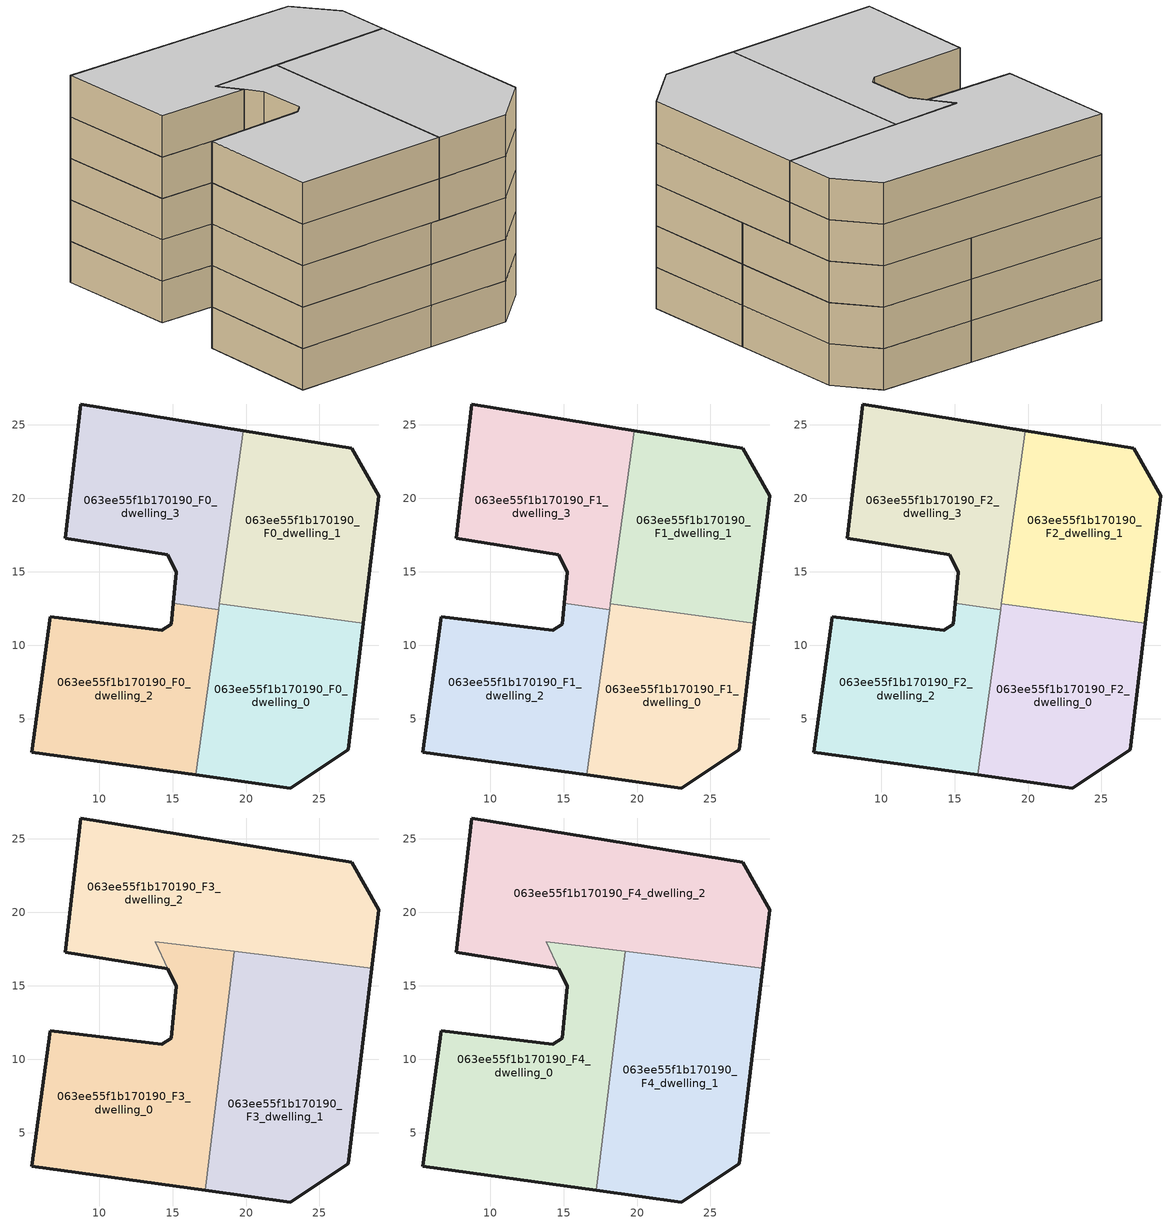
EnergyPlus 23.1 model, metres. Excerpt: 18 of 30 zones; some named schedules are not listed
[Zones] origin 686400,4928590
063ee55f1b170190_F0_dwelling_0
 floor ground (EU_floor_Construction): 26.95,2.88 27.99,11.49 18.18,12.84 16.58,1.17 23.02,0.28 z0
 wall outside (EU_wall_Construction): 27.99,11.49 26.95,2.88 23.02,0.28 16.58,1.17 z0:3
 wall to 063ee55f1b170190_F0_dwelling_1 (EU_wall_Construction): 18.18,12.84 27.99,11.49 z0:3
 wall to 063ee55f1b170190_F0_dwelling_2 (EU_wall_Construction): 16.58,1.17 18.13,12.43 z0:3
 wall to 063ee55f1b170190_F0_dwelling_3 (EU_wall_Construction): 18.13,12.43 18.18,12.84 z0:3
063ee55f1b170190_F0_dwelling_1
 floor ground (EU_floor_Construction): 27.99,11.49 29.04,20.16 27.19,23.41 19.8,24.62 18.18,12.84 z0
 wall outside (EU_wall_Construction): 19.8,24.62 27.19,23.41 29.04,20.16 27.99,11.49 z0:3
 wall to 063ee55f1b170190_F0_dwelling_3 (EU_wall_Construction): 18.18,12.84 19.8,24.62 z0:3
063ee55f1b170190_F0_dwelling_2
 floor ground (EU_floor_Construction): 16.58,1.17 18.13,12.43 15.03,12.85 14.89,11.44 14.25,11.02 6.68,11.95 5.4,2.7 z0
 wall outside (EU_wall_Construction): 16.58,1.17 5.4,2.7 6.68,11.95 14.25,11.02 14.89,11.44 15.03,12.85 z0:3
 wall to 063ee55f1b170190_F0_dwelling_3 (EU_wall_Construction): 15.03,12.85 18.13,12.43 z0:3
063ee55f1b170190_F0_dwelling_3
 floor ground (EU_floor_Construction): 18.13,12.43 19.8,24.62 8.74,26.42 7.7,17.29 14.67,16.17 15.24,14.96 15.03,12.85 z0
 wall outside (EU_wall_Construction): 15.03,12.85 15.24,14.96 14.67,16.17 7.7,17.29 8.74,26.42 19.8,24.62 z0:3
063ee55f1b170190_F1_dwelling_0
 floor to 063ee55f1b170190_F0_dwelling_0 (EU_floor_Construction): 26.95,2.88 27.99,11.49 18.18,12.84 16.58,1.17 23.02,0.28 z3
 wall outside (EU_wall_Construction): 27.99,11.49 26.95,2.88 23.02,0.28 16.58,1.17 z3:6
 wall to 063ee55f1b170190_F1_dwelling_1 (EU_wall_Construction): 18.18,12.84 27.99,11.49 z3:6
 wall to 063ee55f1b170190_F1_dwelling_2 (EU_wall_Construction): 16.58,1.17 18.13,12.43 z3:6
 wall to 063ee55f1b170190_F1_dwelling_3 (EU_wall_Construction): 18.13,12.43 18.18,12.84 z3:6
063ee55f1b170190_F1_dwelling_1
 floor to 063ee55f1b170190_F0_dwelling_1 (EU_floor_Construction): 27.99,11.49 29.04,20.16 27.19,23.41 19.8,24.62 18.18,12.84 z3
 wall outside (EU_wall_Construction): 19.8,24.62 27.19,23.41 29.04,20.16 27.99,11.49 z3:6
 wall to 063ee55f1b170190_F1_dwelling_3 (EU_wall_Construction): 18.18,12.84 19.8,24.62 z3:6
063ee55f1b170190_F1_dwelling_2
 floor to 063ee55f1b170190_F0_dwelling_2 (EU_floor_Construction): 16.58,1.17 18.13,12.43 15.03,12.85 14.89,11.44 14.25,11.02 6.68,11.95 5.4,2.7 z3
 wall outside (EU_wall_Construction): 16.58,1.17 5.4,2.7 6.68,11.95 14.25,11.02 14.89,11.44 15.03,12.85 z3:6
 wall to 063ee55f1b170190_F1_dwelling_3 (EU_wall_Construction): 15.03,12.85 18.13,12.43 z3:6
063ee55f1b170190_F1_dwelling_3
 floor to 063ee55f1b170190_F0_dwelling_3 (EU_floor_Construction): 18.13,12.43 19.8,24.62 8.74,26.42 7.7,17.29 14.67,16.17 15.24,14.96 15.03,12.85 z3
 wall outside (EU_wall_Construction): 15.03,12.85 15.24,14.96 14.67,16.17 7.7,17.29 8.74,26.42 19.8,24.62 z3:6
063ee55f1b170190_F2_dwelling_0
 floor to 063ee55f1b170190_F1_dwelling_0 (EU_floor_Construction): 26.95,2.88 27.99,11.49 18.18,12.84 16.58,1.17 23.02,0.28 z6
 wall outside (EU_wall_Construction): 27.99,11.49 26.95,2.88 23.02,0.28 16.58,1.17 z6:9
 wall to 063ee55f1b170190_F2_dwelling_1 (EU_wall_Construction): 18.18,12.84 27.99,11.49 z6:9
 wall to 063ee55f1b170190_F2_dwelling_2 (EU_wall_Construction): 16.58,1.17 18.13,12.43 z6:9
 wall to 063ee55f1b170190_F2_dwelling_3 (EU_wall_Construction): 18.13,12.43 18.18,12.84 z6:9
063ee55f1b170190_F2_dwelling_1
 floor to 063ee55f1b170190_F1_dwelling_1 (EU_floor_Construction): 27.99,11.49 29.04,20.16 27.19,23.41 19.8,24.62 18.18,12.84 z6
 wall outside (EU_wall_Construction): 19.8,24.62 27.19,23.41 29.04,20.16 27.99,11.49 z6:9
 wall to 063ee55f1b170190_F2_dwelling_3 (EU_wall_Construction): 18.18,12.84 19.8,24.62 z6:9
063ee55f1b170190_F2_dwelling_2
 floor to 063ee55f1b170190_F1_dwelling_2 (EU_floor_Construction): 16.58,1.17 18.13,12.43 15.03,12.85 14.89,11.44 14.25,11.02 6.68,11.95 5.4,2.7 z6
 wall outside (EU_wall_Construction): 16.58,1.17 5.4,2.7 6.68,11.95 14.25,11.02 14.89,11.44 15.03,12.85 z6:9
 wall to 063ee55f1b170190_F2_dwelling_3 (EU_wall_Construction): 15.03,12.85 18.13,12.43 z6:9
063ee55f1b170190_F2_dwelling_3
 floor to 063ee55f1b170190_F1_dwelling_3 (EU_floor_Construction): 18.13,12.43 19.8,24.62 8.74,26.42 7.7,17.29 14.67,16.17 15.24,14.96 15.03,12.85 z6
 wall outside (EU_wall_Construction): 15.03,12.85 15.24,14.96 14.67,16.17 7.7,17.29 8.74,26.42 19.8,24.62 z6:9
063ee55f1b170190_F3_dwelling_0
 floor to 063ee55f1b170190_F2_dwelling_2 (EU_floor_Construction): 16.58,1.17 18.13,12.43 15.03,12.85 14.89,11.44 14.25,11.02 6.68,11.95 5.4,2.7 z9
 floor to 063ee55f1b170190_F2_dwelling_0 (EU_floor_Construction): 17.23,1.08 18.65,12.77 18.18,12.84 16.58,1.17 z9
 floor to 063ee55f1b170190_F2_dwelling_3 (EU_floor_Construction): 18.13,12.43 18.81,17.39 13.82,18 14.68,16.17 15.24,14.96 15.03,12.85 z9
 floor to 063ee55f1b170190_F2_dwelling_1 (EU_floor_Construction): 18.65,12.77 19.21,17.34 18.81,17.39 18.18,12.84 z9
 wall outside (EU_wall_Construction): 17.23,1.08 5.4,2.7 6.68,11.95 14.25,11.02 14.89,11.44 15.24,14.96 14.68,16.17 z9:12
 wall to 063ee55f1b170190_F3_dwelling_2 (EU_wall_Construction): 14.68,16.17 13.82,18 19.21,17.34 z9:12
 wall to 063ee55f1b170190_F3_dwelling_1 (EU_wall_Construction): 19.21,17.34 17.23,1.08 z9:12
063ee55f1b170190_F3_dwelling_1
 floor to 063ee55f1b170190_F2_dwelling_0 (EU_floor_Construction): 26.95,2.88 27.99,11.49 18.65,12.77 17.23,1.08 23.02,0.28 z9
 floor to 063ee55f1b170190_F2_dwelling_1 (EU_floor_Construction): 27.99,11.49 28.57,16.21 19.21,17.34 18.65,12.77 z9
 wall outside (EU_wall_Construction): 28.57,16.21 26.95,2.88 23.02,0.28 17.23,1.08 z9:12
 wall to 063ee55f1b170190_F3_dwelling_2 (EU_wall_Construction): 19.21,17.34 28.57,16.21 z9:12
063ee55f1b170190_F3_dwelling_2
 floor to 063ee55f1b170190_F2_dwelling_1 (EU_floor_Construction): 28.57,16.21 29.04,20.16 27.19,23.41 19.8,24.62 18.81,17.39 z9
 floor to 063ee55f1b170190_F2_dwelling_3 (EU_floor_Construction): 18.81,17.39 19.8,24.62 8.74,26.42 7.7,17.29 14.67,16.17 13.82,18 z9
 wall outside (EU_wall_Construction): 14.67,16.17 7.7,17.29 8.74,26.42 27.19,23.41 29.04,20.16 28.57,16.21 z9:12
063ee55f1b170190_F4_dwelling_0
 floor to 063ee55f1b170190_F3_dwelling_0 (EU_floor_Construction): 17.23,1.08 19.21,17.34 13.82,18 14.68,16.17 15.24,14.96 14.89,11.44 14.25,11.02 6.68,11.95 5.4,2.7 z12
 wall outside (EU_wall_Construction): 17.23,1.08 5.4,2.7 6.68,11.95 14.25,11.02 14.89,11.44 15.24,14.96 14.68,16.17 z12:15
 wall to 063ee55f1b170190_F4_dwelling_2 (EU_wall_Construction): 14.68,16.17 13.82,18 19.21,17.34 z12:15
 wall to 063ee55f1b170190_F4_dwelling_1 (EU_wall_Construction): 19.21,17.34 17.23,1.08 z12:15
 ceiling to 063ee55f1b170190_F5_dwelling_0 (EU_floor_Construction): 19.21,17.34 17.23,1.08 5.4,2.7 6.68,11.95 14.25,11.02 14.89,11.44 15.24,14.96 14.68,16.17 13.82,18 z15
063ee55f1b170190_F4_dwelling_1
 floor to 063ee55f1b170190_F3_dwelling_1 (EU_floor_Construction): 26.95,2.88 28.57,16.21 19.21,17.34 17.23,1.08 23.02,0.28 z12
 wall outside (EU_wall_Construction): 28.57,16.21 26.95,2.88 23.02,0.28 17.23,1.08 z12:15
 wall to 063ee55f1b170190_F4_dwelling_2 (EU_wall_Construction): 19.21,17.34 28.57,16.21 z12:15
 ceiling to 063ee55f1b170190_F5_dwelling_1 (EU_floor_Construction): 28.57,16.21 26.95,2.88 23.02,0.28 17.23,1.08 19.21,17.34 z15
063ee55f1b170190_F4_dwelling_2
 floor to 063ee55f1b170190_F3_dwelling_2 (EU_floor_Construction): 28.57,16.21 29.04,20.16 27.19,23.41 8.74,26.42 7.7,17.29 14.67,16.17 13.82,18 z12
 wall outside (EU_wall_Construction): 14.67,16.17 7.7,17.29 8.74,26.42 27.19,23.41 29.04,20.16 28.57,16.21 z12:15
 ceiling to 063ee55f1b170190_F5_dwelling_2 (EU_floor_Construction): 27.19,23.41 29.04,20.16 28.57,16.21 13.82,18 14.68,16.17 7.7,17.29 8.74,26.42 z15
[Building]
EU S2 Campaign: North Axis=0; Terrain=City; Solar Distribution=FullExterior
[Site:Location]
Bologna: Latitude=44.5; Longitude=11.25; Time Zone=1; Elevation=37
[SizingPeriod:WeatherFileDays]
AnnualSizingPeriod: Begin Month=1; Begin Day of Month=1; End Month=12; End Day of Month=31; Day of Week for Start Day=Monday; Use Weather File Daylight Saving Period=No; Use Weather File Rain and Snow Indicators=No
[MATERIAL]
EU_InternalMass_Material: Roughness=MediumRough; Thickness=0.1; Conductivity=1; Density=1800; Specific Heat=900; Thermal Absorptance=0.9; Solar Absorptance=0.7; Visible Absorptance=0.7
[MATERIAL:NOMASS] Roughness=MediumRough; Thermal Absorptance=0.9; Solar Absorptance=0.7; Visible Absorptance=0.7
Name | Thermal Resistance
EU_wall_NoMass | 0.779417
EU_floor_NoMass | 0.588222
[CONSTRUCTION]
EU_wall_Construction: EU_wall_NoMass
EU_floor_Construction: EU_floor_NoMass
EU_InternalMass_Construction: EU_InternalMass_Material
[ZONE] Type=1; Multiplier=1; Ceiling Height=autocalculate; Floor Area=autocalculate; Part of Total Floor Area=Yes
Name | Volume
063ee55f1b170190_F0_dwelling_0; 063ee55f1b170190_F1_dwelling_0; 063ee55f1b170190_F2_dwelling_0 | 336.634
063ee55f1b170190_F3_dwelling_0; 063ee55f1b170190_F4_dwelling_0 | 418.219
063ee55f1b170190_F0_dwelling_1; 063ee55f1b170190_F1_dwelling_1; 063ee55f1b170190_F2_dwelling_1 | 336.624
063ee55f1b170190_F3_dwelling_1; 063ee55f1b170190_F4_dwelling_1 | 448.837
063ee55f1b170190_F0_dwelling_2; 063ee55f1b170190_F1_dwelling_2; 063ee55f1b170190_F2_dwelling_2 | 336.625
063ee55f1b170190_F3_dwelling_2 | 479.424
063ee55f1b170190_F4_dwelling_2 | 479.44
063ee55f1b170190_F0_dwelling_3; 063ee55f1b170190_F1_dwelling_3; 063ee55f1b170190_F2_dwelling_3 | 336.617
[INTERNALMASS] Construction=EU_InternalMass_Construction
Name | Zone or ZoneList | Surface Area
063ee55f1b170190_F0_dwelling_0_EU_InternalMass | 063ee55f1b170190_F0_dwelling_0 | 112.211
063ee55f1b170190_F0_dwelling_1_EU_InternalMass | 063ee55f1b170190_F0_dwelling_1 | 112.208
063ee55f1b170190_F0_dwelling_2_EU_InternalMass | 063ee55f1b170190_F0_dwelling_2 | 112.209
063ee55f1b170190_F0_dwelling_3_EU_InternalMass | 063ee55f1b170190_F0_dwelling_3 | 112.206
063ee55f1b170190_F1_dwelling_0_EU_InternalMass | 063ee55f1b170190_F1_dwelling_0 | 112.211
063ee55f1b170190_F1_dwelling_1_EU_InternalMass | 063ee55f1b170190_F1_dwelling_1 | 112.208
063ee55f1b170190_F1_dwelling_2_EU_InternalMass | 063ee55f1b170190_F1_dwelling_2 | 112.209
063ee55f1b170190_F1_dwelling_3_EU_InternalMass | 063ee55f1b170190_F1_dwelling_3 | 112.206
063ee55f1b170190_F2_dwelling_0_EU_InternalMass | 063ee55f1b170190_F2_dwelling_0 | 112.211
063ee55f1b170190_F2_dwelling_1_EU_InternalMass | 063ee55f1b170190_F2_dwelling_1 | 112.208
063ee55f1b170190_F2_dwelling_2_EU_InternalMass | 063ee55f1b170190_F2_dwelling_2 | 112.209
063ee55f1b170190_F2_dwelling_3_EU_InternalMass | 063ee55f1b170190_F2_dwelling_3 | 112.206
063ee55f1b170190_F3_dwelling_0_EU_InternalMass | 063ee55f1b170190_F3_dwelling_0 | 139.412
063ee55f1b170190_F3_dwelling_1_EU_InternalMass | 063ee55f1b170190_F3_dwelling_1 | 149.613
063ee55f1b170190_F3_dwelling_2_EU_InternalMass | 063ee55f1b170190_F3_dwelling_2 | 159.813
063ee55f1b170190_F4_dwelling_0_EU_InternalMass | 063ee55f1b170190_F4_dwelling_0 | 139.412
063ee55f1b170190_F4_dwelling_1_EU_InternalMass | 063ee55f1b170190_F4_dwelling_1 | 149.613
063ee55f1b170190_F4_dwelling_2_EU_InternalMass | 063ee55f1b170190_F4_dwelling_2 | 159.813
[OTHEREQUIPMENT] Fuel Type=Electricity; Design Level Calculation Method=Watts/Area; Power per Zone Floor Area=1; Fraction Latent=0; Fraction Radiant=0; Fraction Lost=0; Carbon Dioxide Generation Rate=0; EndUse Subcategory=EU_Step8_InternalGains
Name | Zone or ZoneList or Space or SpaceList | Schedule
EU_Step8_InternalGain_063ee55f1b170190_F0_dwelling_0_f000 | 063ee55f1b170190_F0_dwelling_0 | EU_Step8_GainSchedule_063ee55f1b170190_F0_dwelling_0_f000
EU_Step8_InternalGain_063ee55f1b170190_F0_dwelling_1_f000 | 063ee55f1b170190_F0_dwelling_1 | EU_Step8_GainSchedule_063ee55f1b170190_F0_dwelling_1_f000
EU_Step8_InternalGain_063ee55f1b170190_F0_dwelling_2_f000 | 063ee55f1b170190_F0_dwelling_2 | EU_Step8_GainSchedule_063ee55f1b170190_F0_dwelling_2_f000
EU_Step8_InternalGain_063ee55f1b170190_F0_dwelling_3_f000 | 063ee55f1b170190_F0_dwelling_3 | EU_Step8_GainSchedule_063ee55f1b170190_F0_dwelling_3_f000
EU_Step8_InternalGain_063ee55f1b170190_F1_dwelling_0_f000 | 063ee55f1b170190_F1_dwelling_0 | EU_Step8_GainSchedule_063ee55f1b170190_F1_dwelling_0_f000
EU_Step8_InternalGain_063ee55f1b170190_F1_dwelling_1_f000 | 063ee55f1b170190_F1_dwelling_1 | EU_Step8_GainSchedule_063ee55f1b170190_F1_dwelling_1_f000
EU_Step8_InternalGain_063ee55f1b170190_F1_dwelling_2_f000 | 063ee55f1b170190_F1_dwelling_2 | EU_Step8_GainSchedule_063ee55f1b170190_F1_dwelling_2_f000
EU_Step8_InternalGain_063ee55f1b170190_F1_dwelling_3_f000 | 063ee55f1b170190_F1_dwelling_3 | EU_Step8_GainSchedule_063ee55f1b170190_F1_dwelling_3_f000
EU_Step8_InternalGain_063ee55f1b170190_F2_dwelling_0_f000 | 063ee55f1b170190_F2_dwelling_0 | EU_Step8_GainSchedule_063ee55f1b170190_F2_dwelling_0_f000
EU_Step8_InternalGain_063ee55f1b170190_F2_dwelling_1_f000 | 063ee55f1b170190_F2_dwelling_1 | EU_Step8_GainSchedule_063ee55f1b170190_F2_dwelling_1_f000
EU_Step8_InternalGain_063ee55f1b170190_F2_dwelling_2_f000 | 063ee55f1b170190_F2_dwelling_2 | EU_Step8_GainSchedule_063ee55f1b170190_F2_dwelling_2_f000
EU_Step8_InternalGain_063ee55f1b170190_F2_dwelling_3_f000 | 063ee55f1b170190_F2_dwelling_3 | EU_Step8_GainSchedule_063ee55f1b170190_F2_dwelling_3_f000
EU_Step8_InternalGain_063ee55f1b170190_F3_dwelling_0_f000 | 063ee55f1b170190_F3_dwelling_0 | EU_Step8_GainSchedule_063ee55f1b170190_F3_dwelling_0_f000
EU_Step8_InternalGain_063ee55f1b170190_F3_dwelling_1_f000 | 063ee55f1b170190_F3_dwelling_1 | EU_Step8_GainSchedule_063ee55f1b170190_F3_dwelling_1_f000
EU_Step8_InternalGain_063ee55f1b170190_F3_dwelling_2_f000 | 063ee55f1b170190_F3_dwelling_2 | EU_Step8_GainSchedule_063ee55f1b170190_F3_dwelling_2_f000
EU_Step8_InternalGain_063ee55f1b170190_F4_dwelling_0_f000 | 063ee55f1b170190_F4_dwelling_0 | EU_Step8_GainSchedule_063ee55f1b170190_F4_dwelling_0_f000
EU_Step8_InternalGain_063ee55f1b170190_F4_dwelling_1_f000 | 063ee55f1b170190_F4_dwelling_1 | EU_Step8_GainSchedule_063ee55f1b170190_F4_dwelling_1_f000
EU_Step8_InternalGain_063ee55f1b170190_F4_dwelling_2_f000 | 063ee55f1b170190_F4_dwelling_2 | EU_Step8_GainSchedule_063ee55f1b170190_F4_dwelling_2_f000
[ZONEVENTILATION:DESIGNFLOWRATE] Schedule=EU_AlwaysOn; Design Flow Rate Calculation Method=AirChanges/Hour; Air Changes per Hour=0.712058; Ventilation Type=Natural; Fan Pressure Rise=0; Fan Total Efficiency=1; Constant Term Coefficient=1; Temperature Term Coefficient=0; Velocity Term Coefficient=0; Velocity Squared Term Coefficient=0; Minimum Indoor Temperature=-100; Maximum Indoor Temperature=100; Delta Temperature=-100; Minimum Outdoor Temperature=-100; Maximum Outdoor Temperature=100; Maximum Wind Speed=40
Name | Zone or ZoneList or Space or SpaceList
EU_ConstantAir_063ee55f1b170190_F0_dwelling_0 | 063ee55f1b170190_F0_dwelling_0
EU_ConstantAir_063ee55f1b170190_F0_dwelling_1 | 063ee55f1b170190_F0_dwelling_1
EU_ConstantAir_063ee55f1b170190_F0_dwelling_2 | 063ee55f1b170190_F0_dwelling_2
EU_ConstantAir_063ee55f1b170190_F0_dwelling_3 | 063ee55f1b170190_F0_dwelling_3
EU_ConstantAir_063ee55f1b170190_F1_dwelling_0 | 063ee55f1b170190_F1_dwelling_0
EU_ConstantAir_063ee55f1b170190_F1_dwelling_1 | 063ee55f1b170190_F1_dwelling_1
EU_ConstantAir_063ee55f1b170190_F1_dwelling_2 | 063ee55f1b170190_F1_dwelling_2
EU_ConstantAir_063ee55f1b170190_F1_dwelling_3 | 063ee55f1b170190_F1_dwelling_3
EU_ConstantAir_063ee55f1b170190_F2_dwelling_0 | 063ee55f1b170190_F2_dwelling_0
EU_ConstantAir_063ee55f1b170190_F2_dwelling_1 | 063ee55f1b170190_F2_dwelling_1
EU_ConstantAir_063ee55f1b170190_F2_dwelling_2 | 063ee55f1b170190_F2_dwelling_2
EU_ConstantAir_063ee55f1b170190_F2_dwelling_3 | 063ee55f1b170190_F2_dwelling_3
EU_ConstantAir_063ee55f1b170190_F3_dwelling_0 | 063ee55f1b170190_F3_dwelling_0
EU_ConstantAir_063ee55f1b170190_F3_dwelling_1 | 063ee55f1b170190_F3_dwelling_1
EU_ConstantAir_063ee55f1b170190_F3_dwelling_2 | 063ee55f1b170190_F3_dwelling_2
EU_ConstantAir_063ee55f1b170190_F4_dwelling_0 | 063ee55f1b170190_F4_dwelling_0
EU_ConstantAir_063ee55f1b170190_F4_dwelling_1 | 063ee55f1b170190_F4_dwelling_1
EU_ConstantAir_063ee55f1b170190_F4_dwelling_2 | 063ee55f1b170190_F4_dwelling_2
[HVACTEMPLATE:THERMOSTAT] Constant Heating Setpoint=20; Constant Cooling Setpoint=50
EU_HeatOnly_063ee55f1b170190_F0_dwelling_0; EU_HeatOnly_063ee55f1b170190_F0_dwelling_1; EU_HeatOnly_063ee55f1b170190_F0_dwelling_2; EU_HeatOnly_063ee55f1b170190_F0_dwelling_3; EU_HeatOnly_063ee55f1b170190_F1_dwelling_0; EU_HeatOnly_063ee55f1b170190_F1_dwelling_1; EU_HeatOnly_063ee55f1b170190_F1_dwelling_2; EU_HeatOnly_063ee55f1b170190_F1_dwelling_3; EU_HeatOnly_063ee55f1b170190_F2_dwelling_0; EU_HeatOnly_063ee55f1b170190_F2_dwelling_1; EU_HeatOnly_063ee55f1b170190_F2_dwelling_2; EU_HeatOnly_063ee55f1b170190_F2_dwelling_3; EU_HeatOnly_063ee55f1b170190_F3_dwelling_0; EU_HeatOnly_063ee55f1b170190_F3_dwelling_1; EU_HeatOnly_063ee55f1b170190_F3_dwelling_2; EU_HeatOnly_063ee55f1b170190_F4_dwelling_0; EU_HeatOnly_063ee55f1b170190_F4_dwelling_1; EU_HeatOnly_063ee55f1b170190_F4_dwelling_2; EU_HeatOnly_063ee55f1b170190_F5_dwelling_0; EU_HeatOnly_063ee55f1b170190_F5_dwelling_1; EU_HeatOnly_063ee55f1b170190_F5_dwelling_2; EU_HeatOnly_063ee55f1b170190_F6_dwelling_0; EU_HeatOnly_063ee55f1b170190_F6_dwelling_1; EU_HeatOnly_063ee55f1b170190_F6_dwelling_2; EU_HeatOnly_063ee55f1b170190_F7_dwelling_0; EU_HeatOnly_063ee55f1b170190_F7_dwelling_1; EU_HeatOnly_063ee55f1b170190_F7_dwelling_2
